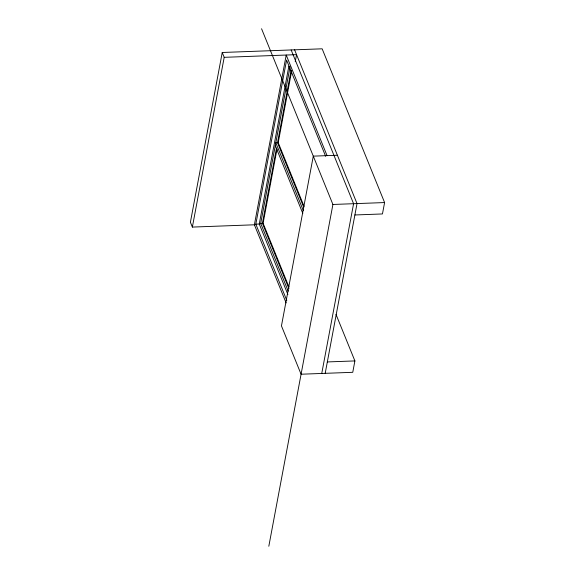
<?xml version="1.0" encoding="UTF-8"?>
<svg xmlns="http://www.w3.org/2000/svg" width="575" height="575" viewBox="0 0 575 575"><rect width="100%" height="100%" fill="white"/><g stroke="black" fill="none" stroke-linecap="round" stroke-linejoin="round"><path stroke-width="0.86" d="M354.89 214.971L382.454 213.95L384.596 202.558L322.158 48.81L222.237 52.49L190.404 222.245L192.366 227.082L255.02 224.768M192.366 227.082L224.2 57.328L222.237 52.49M286.796 300.438L255.818 224.142L286.58 60.08L325.644 156.285M288.866 66.132L259.26 224.013L287.888 294.508M288.226 291.187L260.691 223.359L290.052 66.757M276.496 148.163L262.408 223.294L288.945 288.643M291.123 70.179L277.524 142.693L303.722 207.208M277.028 149.011L263.098 223.272L288.959 286.961M291.647 71.027L278.214 142.665L304.074 206.353M295.241 61.69L296.556 54.654L224.2 57.328M268.82 546.25L332.911 204.463L261.56 28.75M321.748 373.455L353.582 203.701L291.151 49.953M325.198 373.326L357.025 203.579L294.594 49.824M336.001 314.381L354.897 360.92L352.762 372.312L301.077 374.217L281.455 325.896L313.289 156.141L337.403 155.257M278.386 142.665L275.799 142.758L303.341 210.579M332.911 204.463L384.596 202.558M260.691 223.359L263.271 223.265M255.818 224.142L260.123 223.984M327.333 361.934L354.897 360.92M327.067 155.638L286.221 55.042L254.387 224.789L286.127 302.939M275.267 145.604L302.809 213.433"/></g></svg>
